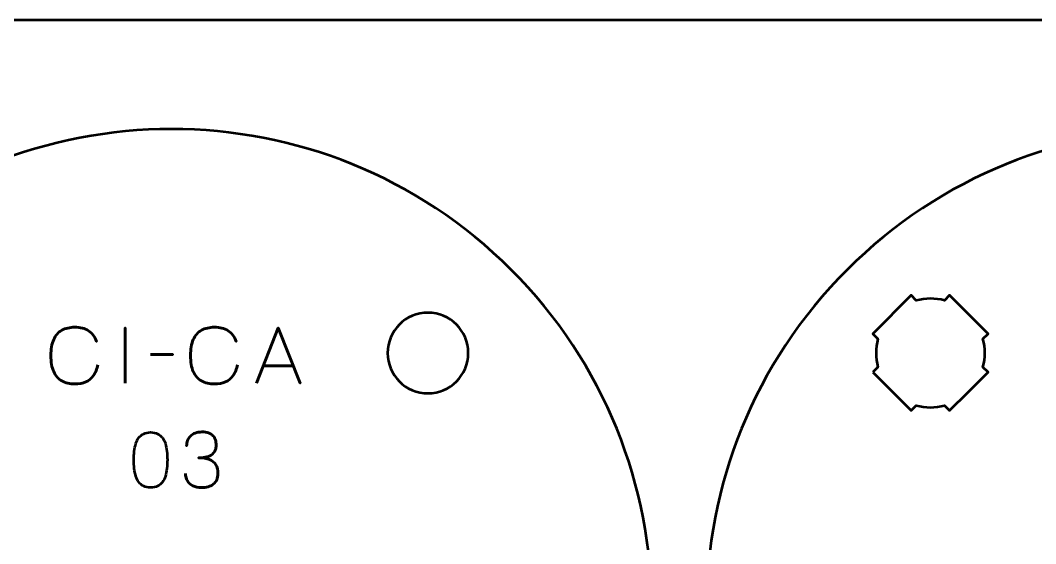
# Model space of a CAD drawing. Header units: centimetres. Extents: x -21 to 0, y -29.7 to 0.
# Drawn here: x -15.23 to -9.63, y -2.89 to 0 of the extents above; entities that cross this region are included whole.
import ezdxf

# ---------------------------------------------------------------- set-up
doc = ezdxf.new("R2010")
doc.units = ezdxf.units.CM
doc.header["$MEASUREMENT"] = 0
doc.layers.add('Layer 1', color=7, linetype='Continuous')

msp = doc.modelspace()

# ---------------------------------------------------------------- linework, layer by layer
at = {"layer": 'Layer 1', "color": 1, "lineweight": 53}
msp.add_open_spline([(-21.00003, -29.19995), (-21.00003, -29.19995), (-21.00003, -2.29992), (-21.00003, -2.29992), (-21.00003, -2.29992), (-21.00003, -2.21709), (-20.93286, -2.14992), (-20.85003, -2.14992), (-20.85003, -2.14992), (-20.7672, -2.14992), (-20.70003, -2.08275), (-20.70003, -1.99992), (-20.70003, -1.99992), (-20.70003, -1.91709), (-20.7672, -1.84992), (-20.85003, -1.84992), (-20.85003, -1.84992), (-20.93286, -1.84992), (-21.00003, -1.78275), (-21.00003, -1.69992), (-21.00003, -1.69992), (-21.00003, -1.61709), (-20.93286, -1.54992), (-20.85003, -1.54992), (-20.85003, -1.54992), (-20.7672, -1.54992), (-20.70003, -1.48275), (-20.70003, -1.39992), (-20.70003, -1.39992), (-20.70003, -1.31709), (-20.7672, -1.24992), (-20.85003, -1.24992), (-20.85003, -1.24992), (-20.93286, -1.24992), (-21.00003, -1.18275), (-21.00003, -1.09992), (-21.00003, -1.09992), (-21.00003, -1.09992), (-21.00003, -0.49992), (-21.00003, -0.49992), (-21.00003, -0.49992), (-21.00003, -0.22295), (-20.77694, 0.00004), (-20.49994, 0.00004), (-20.49994, 0.00004), (-20.49994, 0.00004), (-0.50008, 0.00004), (-0.50008, 0.00004), (-0.50008, 0.00004), (-0.22294, 0.00004), (0.00002, -0.22295), (0.00002, -0.49992), (0.00002, -0.49992), (0.00002, -0.49992), (0.00002, -29.19995), (0.00002, -29.19995), (0.00002, -29.19995), (0.00002, -29.47695), (-0.22294, -29.70004), (-0.50008, -29.70004), (-0.50008, -29.70004), (-0.50008, -29.70004), (-20.49994, -29.70004), (-20.49994, -29.70004), (-20.49994, -29.70004), (-20.77694, -29.70004), (-21.00003, -29.47695), (-21.00003, -29.19995)], degree=3, knots=[0, 0, 0, 0, 0.0588235, 0.0588235, 0.0588235, 0.0588235, 0.1176471, 0.1176471, 0.1176471, 0.1176471, 0.1764706, 0.1764706, 0.1764706, 0.1764706, 0.2352941, 0.2352941, 0.2352941, 0.2352941, 0.2941176, 0.2941176, 0.2941176, 0.2941176, 0.3529412, 0.3529412, 0.3529412, 0.3529412, 0.4117647, 0.4117647, 0.4117647, 0.4117647, 0.4705882, 0.4705882, 0.4705882, 0.4705882, 0.5294118, 0.5294118, 0.5294118, 0.5294118, 0.5882353, 0.5882353, 0.5882353, 0.5882353, 0.6470588, 0.6470588, 0.6470588, 0.6470588, 0.7058824, 0.7058824, 0.7058824, 0.7058824, 0.7647059, 0.7647059, 0.7647059, 0.7647059, 0.8235294, 0.8235294, 0.8235294, 0.8235294, 0.8823529, 0.8823529, 0.8823529, 0.8823529, 0.9411765, 0.9411765, 0.9411765, 0.9411765, 1, 1, 1, 1], dxfattribs=at)
at = {"layer": 'Layer 1', "color": 3, "lineweight": 53}
for points in [[(-16.27383, -1.37613), (-15.23913, -0.34143), (-13.5609, -0.34143), (-12.52617, -1.37616), (-12.52617, -1.37616), (-11.49147, -2.41086), (-11.49147, -4.0891), (-12.52617, -5.1238), (-12.52617, -5.1238), (-13.5609, -6.15853), (-15.23913, -6.15853), (-16.27383, -5.12383), (-16.27383, -5.12383), (-17.30856, -4.0891), (-17.30856, -2.41086), (-16.27383, -1.37613)], [(-10.67383, -1.37613), (-9.63913, -0.34143), (-7.9609, -0.34143), (-6.92617, -1.37616), (-6.92617, -1.37616), (-5.89147, -2.41086), (-5.89147, -4.0891), (-6.92617, -5.1238), (-6.92617, -5.1238), (-7.9609, -6.15853), (-9.63913, -6.15853), (-10.67383, -5.12383), (-10.67383, -5.12383), (-11.70856, -4.0891), (-11.70856, -2.41086), (-10.67383, -1.37613)]]:
    msp.add_open_spline(points, degree=3, knots=[0, 0, 0, 0, 0.25, 0.25, 0.25, 0.25, 0.5, 0.5, 0.5, 0.5, 0.75, 0.75, 0.75, 0.75, 1, 1, 1, 1], dxfattribs=at)
at = {"layer": 'Layer 1', "lineweight": 53}
for points, knots in [([(-10.53247, -1.94179), (-10.53247, -1.94179), (-10.50404, -1.91337), (-10.50404, -1.91337), (-10.50404, -1.91337), (-10.51761, -1.86256), (-10.51759, -1.8089), (-10.50403, -1.7581), (-10.50403, -1.7581), (-10.50403, -1.7581), (-10.53247, -1.72966), (-10.53247, -1.72966), (-10.53247, -1.72966), (-10.53247, -1.72966), (-10.32034, -1.51753), (-10.32034, -1.51753), (-10.32034, -1.51753), (-10.32034, -1.51753), (-10.29192, -1.54595), (-10.29192, -1.54595), (-10.29192, -1.54595), (-10.24111, -1.53237), (-10.18741, -1.53234), (-10.13657, -1.5459), (-10.13657, -1.5459), (-10.13657, -1.5459), (-10.10821, -1.51753), (-10.10821, -1.51753), (-10.10821, -1.51753), (-10.10821, -1.51753), (-10.00538, -1.62036), (-10.00538, -1.62036), (-10.00538, -1.62036), (-10.00538, -1.62036), (-10.00205, -1.6236), (-10.00205, -1.6236), (-10.00205, -1.6236), (-10.00205, -1.6236), (-9.99881, -1.62693), (-9.99881, -1.62693), (-9.99881, -1.62693), (-9.99881, -1.62693), (-9.89607, -1.72966), (-9.89607, -1.72966), (-9.89607, -1.72966), (-9.89607, -1.72966), (-9.92441, -1.758), (-9.92441, -1.758), (-9.92441, -1.758), (-9.91082, -1.80885), (-9.91081, -1.8626), (-9.9244, -1.91347), (-9.9244, -1.91347), (-9.9244, -1.91347), (-9.89607, -1.94179), (-9.89607, -1.94179), (-9.89607, -1.94179), (-9.89607, -1.94179), (-9.99739, -2.04311), (-9.99739, -2.04311), (-9.99739, -2.04311), (-9.99739, -2.04311), (-10.00205, -2.04788), (-10.00205, -2.04788), (-10.00205, -2.04788), (-10.00205, -2.04788), (-10.00683, -2.05255), (-10.00683, -2.05255), (-10.00683, -2.05255), (-10.00683, -2.05255), (-10.10821, -2.15393), (-10.10821, -2.15393), (-10.10821, -2.15393), (-10.10821, -2.15393), (-10.13656, -2.12557), (-10.13656, -2.12557), (-10.13656, -2.12557), (-10.1874, -2.13913), (-10.24112, -2.13913), (-10.29195, -2.12554), (-10.29195, -2.12554), (-10.29195, -2.12554), (-10.32034, -2.15393), (-10.32034, -2.15393), (-10.32034, -2.15393), (-10.32034, -2.15393), (-10.53247, -1.94179), (-10.53247, -1.94179)], [0, 0, 0, 0, 0.0454545, 0.0454545, 0.0454545, 0.0454545, 0.0909091, 0.0909091, 0.0909091, 0.0909091, 0.1363636, 0.1363636, 0.1363636, 0.1363636, 0.1818182, 0.1818182, 0.1818182, 0.1818182, 0.2272727, 0.2272727, 0.2272727, 0.2272727, 0.2727273, 0.2727273, 0.2727273, 0.2727273, 0.3181818, 0.3181818, 0.3181818, 0.3181818, 0.3636364, 0.3636364, 0.3636364, 0.3636364, 0.4090909, 0.4090909, 0.4090909, 0.4090909, 0.4545455, 0.4545455, 0.4545455, 0.4545455, 0.5, 0.5, 0.5, 0.5, 0.5454545, 0.5454545, 0.5454545, 0.5454545, 0.5909091, 0.5909091, 0.5909091, 0.5909091, 0.6363636, 0.6363636, 0.6363636, 0.6363636, 0.6818182, 0.6818182, 0.6818182, 0.6818182, 0.7272727, 0.7272727, 0.7272727, 0.7272727, 0.7727273, 0.7727273, 0.7727273, 0.7727273, 0.8181818, 0.8181818, 0.8181818, 0.8181818, 0.8636364, 0.8636364, 0.8636364, 0.8636364, 0.9090909, 0.9090909, 0.9090909, 0.9090909, 0.9545455, 0.9545455, 0.9545455, 0.9545455, 1, 1, 1, 1]), ([(-12.98582, -1.61325), (-12.86296, -1.61325), (-12.76332, -1.71289), (-12.76332, -1.83575), (-12.76332, -1.83575), (-12.76332, -1.95862), (-12.86296, -2.05825), (-12.98582, -2.05825), (-12.98582, -2.05825), (-13.10868, -2.05825), (-13.20832, -1.95862), (-13.20832, -1.83575), (-13.20832, -1.83575), (-13.20832, -1.71289), (-13.10868, -1.61325), (-12.98582, -1.61325)], [0, 0, 0, 0, 0.25, 0.25, 0.25, 0.25, 0.5, 0.5, 0.5, 0.5, 0.75, 0.75, 0.75, 0.75, 1, 1, 1, 1])]:
    msp.add_open_spline(points, degree=3, knots=knots, dxfattribs=at)
at = {"layer": 'Layer 1', "color": 5, "lineweight": 53}
for points, knots in [([(-14.80603, -1.90037), (-14.81055, -1.92457), (-14.81845, -1.94454), (-14.82953, -1.9602), (-14.82953, -1.9602), (-14.84067, -1.9758), (-14.85493, -1.98737), (-14.87228, -1.99492), (-14.87228, -1.99492), (-14.88957, -2.00247), (-14.90989, -2.00628), (-14.93303, -2.00621), (-14.93303, -2.00621), (-14.96118, -2.00628), (-14.9851, -2.00084), (-15.00472, -1.98977), (-15.00472, -1.98977), (-15.02433, -1.97876), (-15.03929, -1.96176), (-15.04959, -1.93869), (-15.04959, -1.93869), (-15.05989, -1.91561), (-15.06504, -1.88605), (-15.06511, -1.85), (-15.06511, -1.85), (-15.06504, -1.81409), (-15.05989, -1.78459), (-15.04959, -1.76152), (-15.04959, -1.76152), (-15.03929, -1.73845), (-15.02433, -1.72138), (-15.00472, -1.7103), (-15.00472, -1.7103), (-14.9851, -1.69922), (-14.96118, -1.69372), (-14.93303, -1.69379), (-14.93303, -1.69379), (-14.9029, -1.69372), (-14.87765, -1.70014), (-14.85733, -1.71305), (-14.85733, -1.71305), (-14.83708, -1.72596), (-14.82219, -1.74593), (-14.81281, -1.77295), (-14.81281, -1.77295), (-14.82219, -1.74593), (-14.83708, -1.72596), (-14.85733, -1.71305), (-14.85733, -1.71305), (-14.87765, -1.70014), (-14.9029, -1.69372), (-14.93303, -1.69379), (-14.93303, -1.69379), (-14.96118, -1.69372), (-14.9851, -1.69922), (-15.00472, -1.7103), (-15.00472, -1.7103), (-15.02433, -1.72138), (-15.03929, -1.73845), (-15.04959, -1.76152), (-15.04959, -1.76152), (-15.05989, -1.78459), (-15.06504, -1.81409), (-15.06511, -1.85), (-15.06511, -1.85), (-15.06504, -1.88605), (-15.05989, -1.91561), (-15.04959, -1.93869), (-15.04959, -1.93869), (-15.03929, -1.96176), (-15.02433, -1.97876), (-15.00472, -1.98977), (-15.00472, -1.98977), (-14.9851, -2.00084), (-14.96118, -2.00628), (-14.93303, -2.00621), (-14.93303, -2.00621), (-14.90989, -2.00628), (-14.88957, -2.00247), (-14.87228, -1.99492), (-14.87228, -1.99492), (-14.85493, -1.98737), (-14.84067, -1.9758), (-14.82953, -1.9602), (-14.82953, -1.9602), (-14.81845, -1.94454), (-14.81055, -1.92457), (-14.80603, -1.90037)], [0, 0, 0, 0, 0.0454545, 0.0454545, 0.0454545, 0.0454545, 0.0909091, 0.0909091, 0.0909091, 0.0909091, 0.1363636, 0.1363636, 0.1363636, 0.1363636, 0.1818182, 0.1818182, 0.1818182, 0.1818182, 0.2272727, 0.2272727, 0.2272727, 0.2272727, 0.2727273, 0.2727273, 0.2727273, 0.2727273, 0.3181818, 0.3181818, 0.3181818, 0.3181818, 0.3636364, 0.3636364, 0.3636364, 0.3636364, 0.4090909, 0.4090909, 0.4090909, 0.4090909, 0.4545455, 0.4545455, 0.4545455, 0.4545455, 0.5, 0.5, 0.5, 0.5, 0.5454545, 0.5454545, 0.5454545, 0.5454545, 0.5909091, 0.5909091, 0.5909091, 0.5909091, 0.6363636, 0.6363636, 0.6363636, 0.6363636, 0.6818182, 0.6818182, 0.6818182, 0.6818182, 0.7272727, 0.7272727, 0.7272727, 0.7272727, 0.7727273, 0.7727273, 0.7727273, 0.7727273, 0.8181818, 0.8181818, 0.8181818, 0.8181818, 0.8636364, 0.8636364, 0.8636364, 0.8636364, 0.9090909, 0.9090909, 0.9090909, 0.9090909, 0.9545455, 0.9545455, 0.9545455, 0.9545455, 1, 1, 1, 1]), ([(-14.65617, -2.00282), (-14.65617, -2.00282), (-14.65617, -1.6976), (-14.65617, -1.6976), (-14.65617, -1.6976), (-14.65617, -1.6976), (-14.65617, -2.00282), (-14.65617, -2.00282)], [0, 0, 0, 0, 0.5, 0.5, 0.5, 0.5, 1, 1, 1, 1]), ([(-14.03599, -1.90037), (-14.04051, -1.92457), (-14.04841, -1.94454), (-14.05949, -1.9602), (-14.05949, -1.9602), (-14.07063, -1.9758), (-14.08489, -1.98737), (-14.10224, -1.99492), (-14.10224, -1.99492), (-14.11953, -2.00247), (-14.13985, -2.00628), (-14.16299, -2.00621), (-14.16299, -2.00621), (-14.19114, -2.00628), (-14.21506, -2.00084), (-14.23468, -1.98977), (-14.23468, -1.98977), (-14.25429, -1.97876), (-14.26925, -1.96176), (-14.27955, -1.93869), (-14.27955, -1.93869), (-14.28985, -1.91561), (-14.295, -1.88605), (-14.29507, -1.85), (-14.29507, -1.85), (-14.295, -1.81409), (-14.28985, -1.78459), (-14.27955, -1.76152), (-14.27955, -1.76152), (-14.26925, -1.73845), (-14.25429, -1.72138), (-14.23468, -1.7103), (-14.23468, -1.7103), (-14.21506, -1.69922), (-14.19114, -1.69372), (-14.16299, -1.69379), (-14.16299, -1.69379), (-14.13286, -1.69372), (-14.10761, -1.70014), (-14.08729, -1.71305), (-14.08729, -1.71305), (-14.06704, -1.72596), (-14.05215, -1.74593), (-14.04277, -1.77295), (-14.04277, -1.77295), (-14.05215, -1.74593), (-14.06704, -1.72596), (-14.08729, -1.71305), (-14.08729, -1.71305), (-14.10761, -1.70014), (-14.13286, -1.69372), (-14.16299, -1.69379), (-14.16299, -1.69379), (-14.19114, -1.69372), (-14.21506, -1.69922), (-14.23468, -1.7103), (-14.23468, -1.7103), (-14.25429, -1.72138), (-14.26925, -1.73845), (-14.27955, -1.76152), (-14.27955, -1.76152), (-14.28985, -1.78459), (-14.295, -1.81409), (-14.29507, -1.85), (-14.29507, -1.85), (-14.295, -1.88605), (-14.28985, -1.91561), (-14.27955, -1.93869), (-14.27955, -1.93869), (-14.26925, -1.96176), (-14.25429, -1.97876), (-14.23468, -1.98977), (-14.23468, -1.98977), (-14.21506, -2.00084), (-14.19114, -2.00628), (-14.16299, -2.00621), (-14.16299, -2.00621), (-14.13985, -2.00628), (-14.11953, -2.00247), (-14.10224, -1.99492), (-14.10224, -1.99492), (-14.08489, -1.98737), (-14.07063, -1.9758), (-14.05949, -1.9602), (-14.05949, -1.9602), (-14.04841, -1.94454), (-14.04051, -1.92457), (-14.03599, -1.90037)], [0, 0, 0, 0, 0.0454545, 0.0454545, 0.0454545, 0.0454545, 0.0909091, 0.0909091, 0.0909091, 0.0909091, 0.1363636, 0.1363636, 0.1363636, 0.1363636, 0.1818182, 0.1818182, 0.1818182, 0.1818182, 0.2272727, 0.2272727, 0.2272727, 0.2272727, 0.2727273, 0.2727273, 0.2727273, 0.2727273, 0.3181818, 0.3181818, 0.3181818, 0.3181818, 0.3636364, 0.3636364, 0.3636364, 0.3636364, 0.4090909, 0.4090909, 0.4090909, 0.4090909, 0.4545455, 0.4545455, 0.4545455, 0.4545455, 0.5, 0.5, 0.5, 0.5, 0.5454545, 0.5454545, 0.5454545, 0.5454545, 0.5909091, 0.5909091, 0.5909091, 0.5909091, 0.6363636, 0.6363636, 0.6363636, 0.6363636, 0.6818182, 0.6818182, 0.6818182, 0.6818182, 0.7272727, 0.7272727, 0.7272727, 0.7272727, 0.7727273, 0.7727273, 0.7727273, 0.7727273, 0.8181818, 0.8181818, 0.8181818, 0.8181818, 0.8636364, 0.8636364, 0.8636364, 0.8636364, 0.9090909, 0.9090909, 0.9090909, 0.9090909, 0.9545455, 0.9545455, 0.9545455, 0.9545455, 1, 1, 1, 1]), ([(-13.93185, -2.00282), (-13.93185, -2.00282), (-13.81078, -1.6976), (-13.81078, -1.6976), (-13.81078, -1.6976), (-13.81078, -1.6976), (-13.68928, -2.00282), (-13.68928, -2.00282), (-13.68928, -2.00282), (-13.68928, -2.00282), (-13.81078, -1.6976), (-13.81078, -1.6976), (-13.81078, -1.6976), (-13.81078, -1.6976), (-13.93185, -2.00282), (-13.93185, -2.00282)], [0, 0, 0, 0, 0.25, 0.25, 0.25, 0.25, 0.5, 0.5, 0.5, 0.5, 0.75, 0.75, 0.75, 0.75, 1, 1, 1, 1]), ([(-14.5152, -1.84322), (-14.5152, -1.84322), (-14.39201, -1.84322), (-14.39201, -1.84322), (-14.39201, -1.84322), (-14.39201, -1.84322), (-14.5152, -1.84322), (-14.5152, -1.84322)], [0, 0, 0, 0, 0.5, 0.5, 0.5, 0.5, 1, 1, 1, 1]), ([(-13.89375, -1.90672), (-13.89375, -1.90672), (-13.72781, -1.90672), (-13.72781, -1.90672), (-13.72781, -1.90672), (-13.72781, -1.90672), (-13.89375, -1.90672), (-13.89375, -1.90672)], [0, 0, 0, 0, 0.5, 0.5, 0.5, 0.5, 1, 1, 1, 1]), ([(-14.51499, -2.57813), (-14.50018, -2.57806), (-14.48741, -2.57545), (-14.47675, -2.57037), (-14.47675, -2.57037), (-14.46617, -2.56529), (-14.45735, -2.55802), (-14.4503, -2.54878), (-14.4503, -2.54878), (-14.44331, -2.53947), (-14.43781, -2.52846), (-14.43372, -2.51576), (-14.43372, -2.51576), (-14.42969, -2.50306), (-14.4268, -2.48916), (-14.42518, -2.47392), (-14.42518, -2.47392), (-14.42348, -2.45868), (-14.42264, -2.44266), (-14.42271, -2.42573), (-14.42271, -2.42573), (-14.42264, -2.40887), (-14.42348, -2.39285), (-14.42518, -2.37768), (-14.42518, -2.37768), (-14.4268, -2.36251), (-14.42969, -2.34854), (-14.43372, -2.33584), (-14.43372, -2.33584), (-14.43781, -2.32321), (-14.44331, -2.31221), (-14.4503, -2.30282), (-14.4503, -2.30282), (-14.45735, -2.29351), (-14.46617, -2.28624), (-14.47675, -2.28116), (-14.47675, -2.28116), (-14.48741, -2.27601), (-14.50018, -2.2734), (-14.51499, -2.27333), (-14.51499, -2.27333), (-14.52981, -2.2734), (-14.54258, -2.27601), (-14.55324, -2.28116), (-14.55324, -2.28116), (-14.56382, -2.28624), (-14.57264, -2.29351), (-14.57969, -2.30282), (-14.57969, -2.30282), (-14.58668, -2.31221), (-14.59218, -2.32321), (-14.59627, -2.33584), (-14.59627, -2.33584), (-14.6003, -2.34854), (-14.60319, -2.36251), (-14.60481, -2.37768), (-14.60481, -2.37768), (-14.6065, -2.39285), (-14.60735, -2.40887), (-14.60728, -2.42573), (-14.60728, -2.42573), (-14.60735, -2.44266), (-14.6065, -2.45868), (-14.60481, -2.47392), (-14.60481, -2.47392), (-14.60319, -2.48916), (-14.6003, -2.50306), (-14.59627, -2.51576), (-14.59627, -2.51576), (-14.59218, -2.52846), (-14.58668, -2.53947), (-14.57969, -2.54878), (-14.57969, -2.54878), (-14.57264, -2.55802), (-14.56382, -2.56529), (-14.55324, -2.57037), (-14.55324, -2.57037), (-14.54258, -2.57545), (-14.52981, -2.57806), (-14.51499, -2.57813)], [0, 0, 0, 0, 0.05, 0.05, 0.05, 0.05, 0.1, 0.1, 0.1, 0.1, 0.15, 0.15, 0.15, 0.15, 0.2, 0.2, 0.2, 0.2, 0.25, 0.25, 0.25, 0.25, 0.3, 0.3, 0.3, 0.3, 0.35, 0.35, 0.35, 0.35, 0.4, 0.4, 0.4, 0.4, 0.45, 0.45, 0.45, 0.45, 0.5, 0.5, 0.5, 0.5, 0.55, 0.55, 0.55, 0.55, 0.6, 0.6, 0.6, 0.6, 0.65, 0.65, 0.65, 0.65, 0.7, 0.7, 0.7, 0.7, 0.75, 0.75, 0.75, 0.75, 0.8, 0.8, 0.8, 0.8, 0.85, 0.85, 0.85, 0.85, 0.9, 0.9, 0.9, 0.9, 0.95, 0.95, 0.95, 0.95, 1, 1, 1, 1]), ([(-14.51499, -2.57813), (-14.50018, -2.57806), (-14.48741, -2.57545), (-14.47675, -2.57037), (-14.47675, -2.57037), (-14.46617, -2.56529), (-14.45735, -2.55802), (-14.4503, -2.54878), (-14.4503, -2.54878), (-14.44331, -2.53947), (-14.43781, -2.52846), (-14.43372, -2.51576), (-14.43372, -2.51576), (-14.42969, -2.50306), (-14.4268, -2.48916), (-14.42518, -2.47392), (-14.42518, -2.47392), (-14.42348, -2.45868), (-14.42264, -2.44266), (-14.42271, -2.42573), (-14.42271, -2.42573), (-14.42264, -2.40887), (-14.42348, -2.39285), (-14.42518, -2.37768), (-14.42518, -2.37768), (-14.4268, -2.36251), (-14.42969, -2.34854), (-14.43372, -2.33584), (-14.43372, -2.33584), (-14.43781, -2.32321), (-14.44331, -2.31221), (-14.4503, -2.30282), (-14.4503, -2.30282), (-14.45735, -2.29351), (-14.46617, -2.28624), (-14.47675, -2.28116), (-14.47675, -2.28116), (-14.48741, -2.27601), (-14.50018, -2.2734), (-14.51499, -2.27333), (-14.51499, -2.27333), (-14.52981, -2.2734), (-14.54258, -2.27601), (-14.55324, -2.28116), (-14.55324, -2.28116), (-14.56382, -2.28624), (-14.57264, -2.29351), (-14.57969, -2.30282), (-14.57969, -2.30282), (-14.58668, -2.31221), (-14.59218, -2.32321), (-14.59627, -2.33584), (-14.59627, -2.33584), (-14.6003, -2.34854), (-14.60319, -2.36251), (-14.60481, -2.37768), (-14.60481, -2.37768), (-14.6065, -2.39285), (-14.60735, -2.40887), (-14.60728, -2.42573), (-14.60728, -2.42573), (-14.60735, -2.44266), (-14.6065, -2.45868), (-14.60481, -2.47392), (-14.60481, -2.47392), (-14.60319, -2.48916), (-14.6003, -2.50306), (-14.59627, -2.51576), (-14.59627, -2.51576), (-14.59218, -2.52846), (-14.58668, -2.53947), (-14.57969, -2.54878), (-14.57969, -2.54878), (-14.57264, -2.55802), (-14.56382, -2.56529), (-14.55324, -2.57037), (-14.55324, -2.57037), (-14.54258, -2.57545), (-14.52981, -2.57806), (-14.51499, -2.57813)], [0, 0, 0, 0, 0.05, 0.05, 0.05, 0.05, 0.1, 0.1, 0.1, 0.1, 0.15, 0.15, 0.15, 0.15, 0.2, 0.2, 0.2, 0.2, 0.25, 0.25, 0.25, 0.25, 0.3, 0.3, 0.3, 0.3, 0.35, 0.35, 0.35, 0.35, 0.4, 0.4, 0.4, 0.4, 0.45, 0.45, 0.45, 0.45, 0.5, 0.5, 0.5, 0.5, 0.55, 0.55, 0.55, 0.55, 0.6, 0.6, 0.6, 0.6, 0.65, 0.65, 0.65, 0.65, 0.7, 0.7, 0.7, 0.7, 0.75, 0.75, 0.75, 0.75, 0.8, 0.8, 0.8, 0.8, 0.85, 0.85, 0.85, 0.85, 0.9, 0.9, 0.9, 0.9, 0.95, 0.95, 0.95, 0.95, 1, 1, 1, 1]), ([(-14.32238, -2.50151), (-14.32231, -2.51675), (-14.31878, -2.53001), (-14.3118, -2.54151), (-14.3118, -2.54151), (-14.30481, -2.55294), (-14.29486, -2.5619), (-14.28188, -2.56832), (-14.28188, -2.56832), (-14.2689, -2.57474), (-14.25331, -2.57799), (-14.23517, -2.57813), (-14.23517, -2.57813), (-14.22156, -2.57813), (-14.20921, -2.57672), (-14.19799, -2.57376), (-14.19799, -2.57376), (-14.18684, -2.57079), (-14.17725, -2.56621), (-14.16913, -2.55993), (-14.16913, -2.55993), (-14.16102, -2.55365), (-14.15481, -2.54553), (-14.15037, -2.53566), (-14.15037, -2.53566), (-14.14599, -2.52571), (-14.14381, -2.51378), (-14.14374, -2.49981), (-14.14374, -2.49981), (-14.14366, -2.48119), (-14.14747, -2.46545), (-14.15502, -2.45268), (-14.15502, -2.45268), (-14.16257, -2.43991), (-14.17429, -2.43032), (-14.19002, -2.42376), (-14.19002, -2.42376), (-14.20575, -2.41719), (-14.22593, -2.41388), (-14.25041, -2.41388), (-14.25041, -2.41388), (-14.23214, -2.41395), (-14.21683, -2.41226), (-14.20434, -2.4088), (-14.20434, -2.4088), (-14.19192, -2.40534), (-14.18198, -2.40047), (-14.1745, -2.39412), (-14.1745, -2.39412), (-14.16702, -2.38784), (-14.16159, -2.38036), (-14.15834, -2.37176), (-14.15834, -2.37176), (-14.15502, -2.36322), (-14.1534, -2.35384), (-14.15347, -2.34361), (-14.15347, -2.34361), (-14.1534, -2.33337), (-14.15481, -2.32392), (-14.15763, -2.31517), (-14.15763, -2.31517), (-14.16039, -2.30642), (-14.1649, -2.29873), (-14.17104, -2.29217), (-14.17104, -2.29217), (-14.17718, -2.28561), (-14.18529, -2.28046), (-14.19524, -2.27679), (-14.19524, -2.27679), (-14.20526, -2.27312), (-14.21747, -2.27129), (-14.23179, -2.27122), (-14.23179, -2.27122), (-14.24604, -2.27129), (-14.25853, -2.2734), (-14.26911, -2.2775), (-14.26911, -2.2775), (-14.27977, -2.28159), (-14.28851, -2.28716), (-14.29557, -2.29429), (-14.29557, -2.29429), (-14.30255, -2.30141), (-14.30778, -2.30953), (-14.31123, -2.3187), (-14.31123, -2.3187), (-14.31476, -2.32787), (-14.31645, -2.33761), (-14.31645, -2.34784), (-14.31645, -2.34784), (-14.31645, -2.33761), (-14.31476, -2.32787), (-14.31123, -2.3187), (-14.31123, -2.3187), (-14.30778, -2.30953), (-14.30255, -2.30141), (-14.29557, -2.29429), (-14.29557, -2.29429), (-14.28851, -2.28716), (-14.27977, -2.28159), (-14.26911, -2.2775), (-14.26911, -2.2775), (-14.25853, -2.2734), (-14.24604, -2.27129), (-14.23179, -2.27122), (-14.23179, -2.27122), (-14.21747, -2.27129), (-14.20526, -2.27312), (-14.19524, -2.27679), (-14.19524, -2.27679), (-14.18529, -2.28046), (-14.17718, -2.28561), (-14.17104, -2.29217), (-14.17104, -2.29217), (-14.1649, -2.29873), (-14.16039, -2.30642), (-14.15763, -2.31517), (-14.15763, -2.31517), (-14.15481, -2.32392), (-14.1534, -2.33337), (-14.15347, -2.34361), (-14.15347, -2.34361), (-14.1534, -2.35384), (-14.15502, -2.36322), (-14.15834, -2.37176), (-14.15834, -2.37176), (-14.16159, -2.38036), (-14.16702, -2.38784), (-14.1745, -2.39412), (-14.1745, -2.39412), (-14.18198, -2.40047), (-14.19192, -2.40534), (-14.20434, -2.4088), (-14.20434, -2.4088), (-14.21683, -2.41226), (-14.23214, -2.41395), (-14.25041, -2.41388), (-14.25041, -2.41388), (-14.22593, -2.41388), (-14.20575, -2.41719), (-14.19002, -2.42376), (-14.19002, -2.42376), (-14.17429, -2.43032), (-14.16257, -2.43991), (-14.15502, -2.45268), (-14.15502, -2.45268), (-14.14747, -2.46545), (-14.14366, -2.48119), (-14.14374, -2.49981), (-14.14374, -2.49981), (-14.14381, -2.51378), (-14.14599, -2.52571), (-14.15037, -2.53566), (-14.15037, -2.53566), (-14.15481, -2.54553), (-14.16102, -2.55365), (-14.16913, -2.55993), (-14.16913, -2.55993), (-14.17725, -2.56621), (-14.18684, -2.57079), (-14.19799, -2.57376), (-14.19799, -2.57376), (-14.20921, -2.57672), (-14.22156, -2.57813), (-14.23517, -2.57813), (-14.23517, -2.57813), (-14.25331, -2.57799), (-14.2689, -2.57474), (-14.28188, -2.56832), (-14.28188, -2.56832), (-14.29486, -2.5619), (-14.30481, -2.55294), (-14.3118, -2.54151), (-14.3118, -2.54151), (-14.31878, -2.53001), (-14.32231, -2.51675), (-14.32238, -2.50151)], [0, 0, 0, 0, 0.0227273, 0.0227273, 0.0227273, 0.0227273, 0.0454545, 0.0454545, 0.0454545, 0.0454545, 0.0681818, 0.0681818, 0.0681818, 0.0681818, 0.0909091, 0.0909091, 0.0909091, 0.0909091, 0.1136364, 0.1136364, 0.1136364, 0.1136364, 0.1363636, 0.1363636, 0.1363636, 0.1363636, 0.1590909, 0.1590909, 0.1590909, 0.1590909, 0.1818182, 0.1818182, 0.1818182, 0.1818182, 0.2045455, 0.2045455, 0.2045455, 0.2045455, 0.2272727, 0.2272727, 0.2272727, 0.2272727, 0.25, 0.25, 0.25, 0.25, 0.2727273, 0.2727273, 0.2727273, 0.2727273, 0.2954545, 0.2954545, 0.2954545, 0.2954545, 0.3181818, 0.3181818, 0.3181818, 0.3181818, 0.3409091, 0.3409091, 0.3409091, 0.3409091, 0.3636364, 0.3636364, 0.3636364, 0.3636364, 0.3863636, 0.3863636, 0.3863636, 0.3863636, 0.4090909, 0.4090909, 0.4090909, 0.4090909, 0.4318182, 0.4318182, 0.4318182, 0.4318182, 0.4545455, 0.4545455, 0.4545455, 0.4545455, 0.4772727, 0.4772727, 0.4772727, 0.4772727, 0.5, 0.5, 0.5, 0.5, 0.5227273, 0.5227273, 0.5227273, 0.5227273, 0.5454545, 0.5454545, 0.5454545, 0.5454545, 0.5681818, 0.5681818, 0.5681818, 0.5681818, 0.5909091, 0.5909091, 0.5909091, 0.5909091, 0.6136364, 0.6136364, 0.6136364, 0.6136364, 0.6363636, 0.6363636, 0.6363636, 0.6363636, 0.6590909, 0.6590909, 0.6590909, 0.6590909, 0.6818182, 0.6818182, 0.6818182, 0.6818182, 0.7045455, 0.7045455, 0.7045455, 0.7045455, 0.7272727, 0.7272727, 0.7272727, 0.7272727, 0.75, 0.75, 0.75, 0.75, 0.7727273, 0.7727273, 0.7727273, 0.7727273, 0.7954545, 0.7954545, 0.7954545, 0.7954545, 0.8181818, 0.8181818, 0.8181818, 0.8181818, 0.8409091, 0.8409091, 0.8409091, 0.8409091, 0.8636364, 0.8636364, 0.8636364, 0.8636364, 0.8863636, 0.8863636, 0.8863636, 0.8863636, 0.9090909, 0.9090909, 0.9090909, 0.9090909, 0.9318182, 0.9318182, 0.9318182, 0.9318182, 0.9545455, 0.9545455, 0.9545455, 0.9545455, 0.9772727, 0.9772727, 0.9772727, 0.9772727, 1, 1, 1, 1])]:
    msp.add_open_spline(points, degree=3, knots=knots, dxfattribs=at)

doc.saveas('drawing.dxf')
